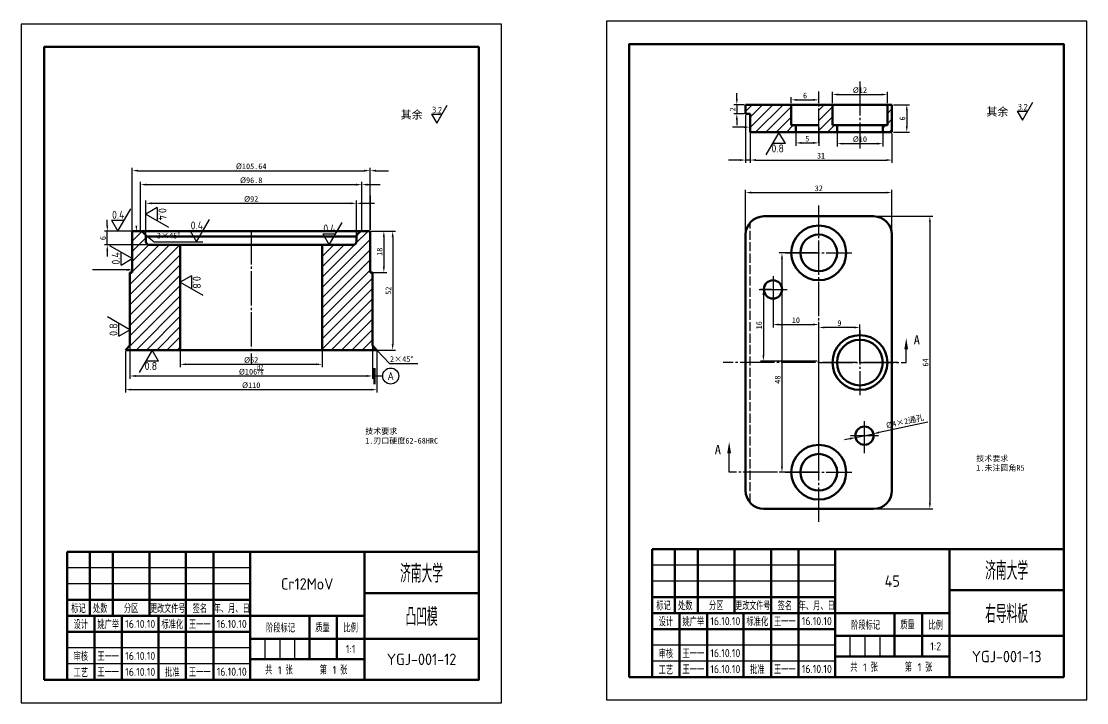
# Model space of a CAD drawing. Header units: millimetres. Extents: x 1179 to 3295, y -300 to 347.
# Drawn here: x 2177 to 2642.8, y -297.6 to 0.6 of the extents above; entities that cross this region are included whole.
import ezdxf
from ezdxf.enums import TextEntityAlignment as Align

# ---------------------------------------------------------------- set-up
doc = ezdxf.new("R2010")
doc.units = ezdxf.units.MM
doc.linetypes.add('点画线', pattern=[18, 15, -1, 1, -1])
doc.linetypes.add('虚线', pattern=[5, 4, -1])
for name, color, linetype in [('剖面线', 3, 'Continuous'), ('尺寸标注 @ 1', 6, 'Continuous'), ('文字', 7, 'Continuous'), ('标注', 3, 'Continuous'), ('点画线', 1, '点画线'), ('细实线', 1, 'Continuous'), ('虚线', 2, '虚线'), ('辅助线', 4, 'Continuous')]:
    doc.layers.add(name, color=color, linetype=linetype)
doc.layers.add('粗实线', color=7, linetype='Continuous', lineweight=50)
doc.styles.add('数字直体', font='isocp.shx')
doc.styles.add('汉字长仿宋体', font='hyswlongfangsong.ttf', dxfattribs={"width": 0.67})
doc.dimstyles.new('ISO-25', dxfattribs={"dimtxt": 2.5, "dimasz": 2.5, "dimexe": 1.25, "dimexo": 0.625, "dimtad": 1, "dimdsep": 46, "dimtxsty": 'Standard', "dimcen": 2.5, "dimadec": 0, "dimazin": 0, "dimtfac": 1, "dimtmove": 0, "dimatfit": 3, "dimfxl": 1, "dimarcsym": 0})
pattern_1 = [(45, (2211.8865, -446.0454), (-2.245064, 2.245064), [])]

# ---------------------------------------------------------------- blocks, each defined once
blk = doc.blocks.new('不装订A4(带注释性)')
at = {"layer": '粗实线'}
for p, q in [((0, 56), (-180, 56)), ((-180, 56), (-180, 0)), ((-180, 56), (-180, 28)), ((-170, 56), (-170, 28)), ((-160, 56), (-160, 28)), ((-144, 56), (-144, 28)), ((-128, 56), (-128, 0)), ((-116, 56), (-116, 0)), ((-100, 56), (-100, 0)), ((-50, 56), (-50, 0)), ((0, 0), (0, 56)), ((0, 38), (-50, 38)), ((-100, 35), (-180, 35)), ((-50, 28), (-180, 28)), ((-168, 28), (-168, 0)), ((-156, 28), (-156, 0)), ((-140, 28), (-140, 0)), ((-74, 28), (-74, 9)), ((-62, 28), (-62, 9)), ((-100, 21), (-180, 21)), ((0, 18), (-100, 18)), ((-50, 9), (-100, 9)), ((-180, 0), (0, 0))]:
    blk.add_line(p, q, dxfattribs=at)
blk.add_lwpolyline([(-190, 0), (0, 0), (0, 277), (-190, 277)], close=True, dxfattribs=at)
at = {"layer": '细实线'}
for p, q in [((-100, 49), (-180, 49)), ((-100, 42), (-180, 42)), ((-100, 14), (-180, 14)), ((-93.5, 18), (-93.5, 9)), ((-87, 18), (-87, 9)), ((-80.5, 18), (-80.5, 9)), ((-100, 7), (-180, 7))]:
    blk.add_line(p, q, dxfattribs=at)
at = {"layer": '辅助线'}
blk.add_lwpolyline([(-200, -10), (10, -10), (10, 287), (-200, 287)], close=True, dxfattribs=at)
at = {"layer": '文字', "style": '汉字长仿宋体', "width": 0.67}
for s, height, p in [('标记', 3.5, (-175, 31.5)), ('处数', 3.5, (-165.51, 31.5)), ('分区', 3.5, (-152, 31.5)), ('更改文件号', 3.4, (-136, 31.5)), ('签名', 3.5, (-121.94, 31.5)), ('年、月、日', 3.5, (-108, 31.5)), ('设计', 3.5, (-174, 24.5)), ('标准化', 3.5, (-134, 24.54)), ('阶段标记', 3.5, (-86.67, 23)), ('质量', 3.5, (-68.33, 23.13)), ('比例', 3.5, (-56, 23)), ('审核', 3.5, (-174, 10.5)), ('工艺', 3.5, (-174, 3.46)), ('批准', 3.5, (-134, 3.54))]:
    blk.add_text(s, height=height, dxfattribs=at).set_placement(p, align=Align.MIDDLE)
for s, p in [('共    张', (-93.4, 2.77)), ('第    张', (-69.55, 2.77))]:
    blk.add_text(s, height=3.5, dxfattribs=at).set_placement(p)
for tag, height, p in [('单位名称', 7, (-25, 47)), ('图名', 7, (-25, 28)), ('设计者', 3.5, (-162, 24.46)), ('标准化', 3.5, (-122, 24.46)), ('质量', 3.5, (-68, 13.5)), ('审核者', 3.5, (-162, 10.46)), ('工艺者', 3.5, (-162, 3.54)), ('批准者', 3.5, (-122, 3.54))]:
    blk.add_attdef(tag, text='', height=height, dxfattribs=at).set_placement(p, align=Align.MIDDLE)
at = {"layer": '文字', "style": '数字直体'}
for tag, height, p in [('45', 5, (-75, 42)), ('16.10.10', 3.5, (-148, 24.5)), ('16.10.10', 3.5, (-108, 24.5)), ('1:1', 3.5, (-56, 13.5)), ('16.10.10', 3.5, (-148, 10.5)), ('001', 5, (-25, 9)), ('16.10.10', 3.5, (-148, 3.5)), ('16.10.10', 3.5, (-108, 3.57)), ('1', 3.5, (-87.01, 4.2)), ('1', 3.5, (-63.1, 4.31))]:
    blk.add_attdef(tag, text='', height=height, dxfattribs=at).set_placement(p, align=Align.MIDDLE)
blk = doc.blocks.new('*D138')
at = {"layer": 'Defpoints', "color": 0, "transparency": 16777216}
for p in [(2329.55, -64.79), (2225.55, -91.29), (2329.55, -91.29)]:
    blk.add_point(p, dxfattribs=at)
at = {"layer": '标注', "color": 0, "lineweight": -2, "transparency": 16777216}
for p, q in [((2225.55, -90.67), (2225.55, -63.54)), ((2228.05, -64.79), (2327.05, -64.79)), ((2329.55, -90.67), (2329.55, -63.54))]:
    blk.add_line(p, q, dxfattribs=at)
at = {"layer": '标注', "color": 0, "transparency": 16777216}
for points in [[(2228.05, -64.38), (2228.05, -65.21), (2225.55, -64.79)], [(2327.05, -64.38), (2327.05, -65.21), (2329.55, -64.79)]]:
    blk.add_solid(points, dxfattribs=at)
at = {"layer": '标注', "color": 0, "transparency": 16777216, "insert": (2277.55, -62.92), "char_height": 2.5, "attachment_point": 5}
blk.add_mtext('%%C105.64', dxfattribs=at)
blk = doc.blocks.new('*D139')
at = {"layer": 'Defpoints', "color": 0, "transparency": 16777216}
for p in [(2246.55, -143.29), (2308.55, -143.29), (2308.55, -149.54)]:
    blk.add_point(p, dxfattribs=at)
at = {"layer": '标注', "color": 0, "lineweight": -2, "transparency": 16777216}
for p, q in [((2246.55, -143.92), (2246.55, -150.79)), ((2308.55, -143.92), (2308.55, -150.79)), ((2249.05, -149.54), (2306.05, -149.54))]:
    blk.add_line(p, q, dxfattribs=at)
at = {"layer": '标注', "color": 0, "transparency": 16777216}
for points in [[(2249.05, -149.13), (2249.05, -149.96), (2246.55, -149.54)], [(2306.05, -149.13), (2306.05, -149.96), (2308.55, -149.54)]]:
    blk.add_solid(points, dxfattribs=at)
at = {"layer": '标注', "color": 0, "transparency": 16777216, "insert": (2277.55, -147.67), "char_height": 2.5, "attachment_point": 5}
blk.add_mtext('%%C62', dxfattribs=at)
blk = doc.blocks.new('*D140')
at = {"layer": 'Defpoints', "color": 0, "transparency": 16777216}
for p in [(2224.55, -141.29), (2330.55, -141.29), (2330.55, -154.64)]:
    blk.add_point(p, dxfattribs=at)
at = {"layer": '标注', "color": 0, "lineweight": -2, "transparency": 16777216}
for p, q in [((2224.55, -141.92), (2224.55, -155.89)), ((2330.55, -141.92), (2330.55, -155.89)), ((2227.05, -154.64), (2328.05, -154.64))]:
    blk.add_line(p, q, dxfattribs=at)
at = {"layer": '标注', "color": 0, "transparency": 16777216}
for points in [[(2227.05, -154.22), (2227.05, -155.05), (2224.55, -154.64)], [(2328.05, -154.22), (2328.05, -155.05), (2330.55, -154.64)]]:
    blk.add_solid(points, dxfattribs=at)
at = {"layer": '标注', "color": 0, "transparency": 16777216, "insert": (2277.55, -151.97), "char_height": 2.5, "attachment_point": 5}
blk.add_mtext('%%C106{\\H0.7x;\\SH7/r6;}', dxfattribs=at)
blk = doc.blocks.new('*D141')
at = {"layer": 'Defpoints', "color": 0, "transparency": 16777216}
for p in [(2222.55, -143.29), (2332.55, -143.29), (2332.55, -160.62)]:
    blk.add_point(p, dxfattribs=at)
at = {"layer": '标注', "color": 0, "lineweight": -2, "transparency": 16777216}
for p, q in [((2222.55, -143.92), (2222.55, -161.87)), ((2332.55, -143.92), (2332.55, -161.87)), ((2225.05, -160.62), (2330.05, -160.62))]:
    blk.add_line(p, q, dxfattribs=at)
at = {"layer": '标注', "color": 0, "transparency": 16777216}
for points in [[(2225.05, -160.2), (2225.05, -161.03), (2222.55, -160.62)], [(2330.05, -160.2), (2330.05, -161.03), (2332.55, -160.62)]]:
    blk.add_solid(points, dxfattribs=at)
at = {"layer": '标注', "color": 0, "transparency": 16777216, "insert": (2277.55, -158.74), "char_height": 2.5, "attachment_point": 5}
blk.add_mtext('%%C110', dxfattribs=at)
blk = doc.blocks.new('*D142')
at = {"layer": 'Defpoints', "color": 0, "transparency": 16777216}
for p in [(2329.55, -91.29), (2329.55, -109.29), (2335.56, -109.29)]:
    blk.add_point(p, dxfattribs=at)
at = {"layer": '标注', "color": 0, "lineweight": -2, "transparency": 16777216}
for p, q in [((2330.18, -91.29), (2336.81, -91.29)), ((2335.56, -93.79), (2335.56, -106.79)), ((2330.18, -109.29), (2336.81, -109.29))]:
    blk.add_line(p, q, dxfattribs=at)
at = {"layer": '标注', "color": 0, "transparency": 16777216}
for points in [[(2335.14, -93.79), (2335.98, -93.79), (2335.56, -91.29)], [(2335.14, -106.79), (2335.98, -106.79), (2335.56, -109.29)]]:
    blk.add_solid(points, dxfattribs=at)
at = {"layer": '标注', "color": 0, "transparency": 16777216, "insert": (2333.69, -100.29), "char_height": 2.5, "attachment_point": 5, "rotation": 90}
blk.add_mtext('18', dxfattribs=at)
blk = doc.blocks.new('*D136')
at = {"layer": 'Defpoints', "color": 0, "transparency": 16777216}
for p in [(2214.64, -91.29), (2232.15, -91.29), (2253.15, -97.29)]:
    blk.add_point(p, dxfattribs=at)
at = {"layer": '标注', "color": 0, "lineweight": -2, "transparency": 16777216}
for p, q in [((2214.64, -88.79), (2214.64, -86.29)), ((2231.52, -91.29), (2213.39, -91.29)), ((2214.64, -97.29), (2214.64, -91.29)), ((2252.52, -97.29), (2213.39, -97.29)), ((2214.64, -99.79), (2214.64, -102.29))]:
    blk.add_line(p, q, dxfattribs=at)
at = {"layer": '标注', "color": 0, "transparency": 16777216}
for points in [[(2214.22, -88.79), (2215.05, -88.79), (2214.64, -91.29)], [(2214.22, -99.79), (2215.05, -99.79), (2214.64, -97.29)]]:
    blk.add_solid(points, dxfattribs=at)
at = {"layer": '标注', "color": 0, "transparency": 16777216, "insert": (2212.76, -94.29), "char_height": 2.5, "attachment_point": 5, "rotation": 90}
blk.add_mtext('6', dxfattribs=at)
blk = doc.blocks.new('*D143')
at = {"layer": 'Defpoints', "color": 0, "transparency": 16777216}
for p in [(2329.55, -91.29), (2330.55, -143.29), (2339.41, -143.29)]:
    blk.add_point(p, dxfattribs=at)
at = {"layer": '标注', "color": 0, "lineweight": -2, "transparency": 16777216}
for p, q in [((2330.18, -91.29), (2340.66, -91.29)), ((2339.41, -93.79), (2339.41, -140.79)), ((2331.18, -143.29), (2340.66, -143.29))]:
    blk.add_line(p, q, dxfattribs=at)
at = {"layer": '标注', "color": 0, "transparency": 16777216}
for points in [[(2338.99, -93.79), (2339.82, -93.79), (2339.41, -91.29)], [(2338.99, -140.79), (2339.82, -140.79), (2339.41, -143.29)]]:
    blk.add_solid(points, dxfattribs=at)
at = {"layer": '标注', "color": 0, "transparency": 16777216, "insert": (2337.53, -117.29), "char_height": 2.5, "attachment_point": 5, "rotation": 90}
blk.add_mtext('52', dxfattribs=at)
blk = doc.blocks.new('*D144')
at = {"layer": 'Defpoints', "color": 0, "transparency": 16777216}
for p in [(2323.55, -79.08), (2231.55, -93.67), (2323.55, -93.67)]:
    blk.add_point(p, dxfattribs=at)
at = {"layer": '标注', "color": 0, "lineweight": -2, "transparency": 16777216}
for p, q in [((2231.55, -93.04), (2231.55, -77.83)), ((2234.05, -79.08), (2321.05, -79.08)), ((2323.55, -93.04), (2323.55, -77.83))]:
    blk.add_line(p, q, dxfattribs=at)
at = {"layer": '标注', "color": 0, "transparency": 16777216}
for points in [[(2234.05, -78.66), (2234.05, -79.49), (2231.55, -79.08)], [(2321.05, -78.66), (2321.05, -79.49), (2323.55, -79.08)]]:
    blk.add_solid(points, dxfattribs=at)
at = {"layer": '标注', "color": 0, "transparency": 16777216, "insert": (2277.55, -77.2), "char_height": 2.5, "attachment_point": 5}
blk.add_mtext('%%C92', dxfattribs=at)
blk = doc.blocks.new('*D137')
at = {"layer": 'Defpoints', "color": 0, "transparency": 16777216}
for p in [(2325.95, -70.91), (2229.15, -91.29), (2325.95, -91.29)]:
    blk.add_point(p, dxfattribs=at)
at = {"layer": '标注', "color": 0, "lineweight": -2, "transparency": 16777216}
for p, q in [((2229.15, -90.67), (2229.15, -69.66)), ((2325.95, -90.67), (2325.95, -69.66)), ((2231.65, -70.91), (2323.45, -70.91))]:
    blk.add_line(p, q, dxfattribs=at)
at = {"layer": '标注', "color": 0, "transparency": 16777216}
for points in [[(2231.65, -70.49), (2231.65, -71.33), (2229.15, -70.91)], [(2323.45, -70.49), (2323.45, -71.33), (2325.95, -70.91)]]:
    blk.add_solid(points, dxfattribs=at)
at = {"layer": '标注', "color": 0, "transparency": 16777216, "insert": (2277.55, -69.03), "char_height": 2.5, "attachment_point": 5}
blk.add_mtext('%%C96.8', dxfattribs=at)
blk = doc.blocks.new('*D145')
at = {"layer": 'Defpoints', "color": 0, "transparency": 16777216}
for p in [(2557.71, -74.38), (2493.71, -92.77), (2557.71, -92.77)]:
    blk.add_point(p, dxfattribs=at)
at = {"layer": '标注', "color": 0, "lineweight": -2, "transparency": 16777216}
for p, q in [((2493.71, -92.14), (2493.71, -73.13)), ((2496.21, -74.38), (2555.21, -74.38)), ((2557.71, -92.14), (2557.71, -73.13))]:
    blk.add_line(p, q, dxfattribs=at)
at = {"layer": '标注', "color": 0, "transparency": 16777216}
for points in [[(2496.21, -73.96), (2496.21, -74.8), (2493.71, -74.38)], [(2555.21, -73.96), (2555.21, -74.8), (2557.71, -74.38)]]:
    blk.add_solid(points, dxfattribs=at)
at = {"layer": '标注', "color": 0, "transparency": 16777216, "insert": (2525.71, -72.51), "char_height": 2.5, "attachment_point": 5}
blk.add_mtext('32', dxfattribs=at)
blk = doc.blocks.new('*D146')
at = {"layer": 'Defpoints', "color": 0, "transparency": 16777216}
for p in [(2549.71, -84.77), (2549.71, -212.78), (2574.28, -212.78)]:
    blk.add_point(p, dxfattribs=at)
at = {"layer": '标注', "color": 0, "lineweight": -2, "transparency": 16777216}
for p, q in [((2550.33, -84.77), (2575.53, -84.77)), ((2574.28, -87.27), (2574.28, -210.28)), ((2550.33, -212.78), (2575.53, -212.78))]:
    blk.add_line(p, q, dxfattribs=at)
at = {"layer": '标注', "color": 0, "transparency": 16777216}
for points in [[(2573.86, -87.27), (2574.7, -87.27), (2574.28, -84.77)], [(2573.86, -210.28), (2574.7, -210.28), (2574.28, -212.78)]]:
    blk.add_solid(points, dxfattribs=at)
at = {"layer": '标注', "color": 0, "transparency": 16777216, "insert": (2572.4, -148.77), "char_height": 2.5, "attachment_point": 5, "rotation": 90}
blk.add_mtext('64', dxfattribs=at)
blk = doc.blocks.new('*D147')
at = {"layer": 'Defpoints', "color": 0, "transparency": 16777216}
for p in [(2525.71, -133.41), (2525.71, -148.77), (2543.7, -148.77)]:
    blk.add_point(p, dxfattribs=at)
at = {"layer": '标注', "color": 0, "lineweight": -2, "transparency": 16777216}
for p, q in [((2525.71, -148.14), (2525.71, -132.16)), ((2541.2, -133.41), (2528.21, -133.41)), ((2543.7, -148.14), (2543.7, -132.16))]:
    blk.add_line(p, q, dxfattribs=at)
at = {"layer": '标注', "color": 0, "transparency": 16777216}
for points in [[(2528.21, -132.99), (2528.21, -133.82), (2525.71, -133.41)], [(2541.2, -132.99), (2541.2, -133.82), (2543.7, -133.41)]]:
    blk.add_solid(points, dxfattribs=at)
at = {"layer": '标注', "color": 0, "transparency": 16777216, "insert": (2534.71, -131.53), "char_height": 2.5, "attachment_point": 5}
blk.add_mtext('9', dxfattribs=at)
blk = doc.blocks.new('*D148')
at = {"layer": 'Defpoints', "color": 0, "transparency": 16777216}
for p in [(2525.71, -100.77), (2509.61, -196.77), (2525.71, -196.77)]:
    blk.add_point(p, dxfattribs=at)
at = {"layer": '标注', "color": 0, "lineweight": -2, "transparency": 16777216}
for p, q in [((2525.08, -100.77), (2508.36, -100.77)), ((2509.61, -103.27), (2509.61, -194.27)), ((2525.08, -196.77), (2508.36, -196.77))]:
    blk.add_line(p, q, dxfattribs=at)
at = {"layer": '标注', "color": 0, "transparency": 16777216}
for points in [[(2509.19, -103.27), (2510.03, -103.27), (2509.61, -100.77)], [(2509.19, -194.27), (2510.03, -194.27), (2509.61, -196.77)]]:
    blk.add_solid(points, dxfattribs=at)
at = {"layer": '标注', "color": 0, "transparency": 16777216, "insert": (2507.74, -156.27), "char_height": 2.5, "attachment_point": 5, "rotation": 90}
blk.add_mtext('48', dxfattribs=at)
blk = doc.blocks.new('*D149')
at = {"layer": 'Defpoints', "color": 0, "transparency": 16777216}
for p in [(2505.71, -116.77), (2525.71, -132.13), (2525.71, -148.77)]:
    blk.add_point(p, dxfattribs=at)
at = {"layer": '标注', "color": 0, "lineweight": -2, "transparency": 16777216}
for p, q in [((2505.71, -117.39), (2505.71, -133.38)), ((2508.21, -132.13), (2523.21, -132.13)), ((2525.71, -148.14), (2525.71, -130.88))]:
    blk.add_line(p, q, dxfattribs=at)
at = {"layer": '标注', "color": 0, "transparency": 16777216}
for points in [[(2508.21, -131.71), (2508.21, -132.55), (2505.71, -132.13)], [(2523.21, -131.71), (2523.21, -132.55), (2525.71, -132.13)]]:
    blk.add_solid(points, dxfattribs=at)
at = {"layer": '标注', "color": 0, "transparency": 16777216, "insert": (2515.71, -130.25), "char_height": 2.5, "attachment_point": 5}
blk.add_mtext('10', dxfattribs=at)
blk = doc.blocks.new('*D150')
at = {"layer": 'Defpoints', "color": 0, "transparency": 16777216}
for p in [(2505.71, -116.77), (2501.5, -148.14), (2525.71, -148.14)]:
    blk.add_point(p, dxfattribs=at)
at = {"layer": '标注', "color": 0, "lineweight": -2, "transparency": 16777216}
for p, q in [((2505.08, -116.77), (2500.25, -116.77)), ((2501.5, -119.27), (2501.5, -145.64)), ((2525.08, -148.14), (2500.25, -148.14))]:
    blk.add_line(p, q, dxfattribs=at)
at = {"layer": '标注', "color": 0, "transparency": 16777216}
for points in [[(2501.08, -119.27), (2501.91, -119.27), (2501.5, -116.77)], [(2501.08, -145.64), (2501.91, -145.64), (2501.5, -148.14)]]:
    blk.add_solid(points, dxfattribs=at)
at = {"layer": '标注', "color": 0, "transparency": 16777216, "insert": (2499.62, -132.45), "char_height": 2.5, "attachment_point": 5, "rotation": 90}
blk.add_mtext('16', dxfattribs=at)
blk = doc.blocks.new('*D151')
at = {"layer": 'Defpoints', "color": 0, "transparency": 16777216}
for p in [(2541.79, -181.59), (2549.61, -179.9)]:
    blk.add_point(p, dxfattribs=at)
at = {"layer": '标注', "color": 0, "lineweight": -2, "transparency": 16777216}
for p, q in [((2573.33, -174.78), (2552.05, -179.37)), ((2541.79, -181.59), (2549.61, -179.9)), ((2539.35, -182.12), (2536.9, -182.64))]:
    blk.add_line(p, q, dxfattribs=at)
at = {"layer": '标注', "color": 0, "transparency": 16777216}
for points in [[(2539.26, -181.71), (2539.43, -182.52), (2541.79, -181.59)], [(2551.96, -178.97), (2552.14, -179.78), (2549.61, -179.9)]]:
    blk.add_solid(points, dxfattribs=at)
at = {"layer": '标注', "color": 0, "transparency": 16777216, "insert": (2563.44, -174.64), "char_height": 2.5, "attachment_point": 5, "rotation": 12.177}
blk.add_mtext('%%C4{\\fSimSun|b0|i0|c134|p2;×}2{\\fSimSun|b0|i0|c134|p2;通孔}', dxfattribs=at)
blk = doc.blocks.new('*D152')
at = {"layer": 'Defpoints', "color": 0, "transparency": 16777216}
for p in [(2555.7, -31.47), (2531.7, -35.93), (2555.7, -35.93)]:
    blk.add_point(p, dxfattribs=at)
at = {"layer": '标注', "color": 0, "lineweight": -2, "transparency": 16777216}
for p, q in [((2531.7, -35.3), (2531.7, -30.22)), ((2534.2, -31.47), (2553.2, -31.47)), ((2555.7, -35.3), (2555.7, -30.22))]:
    blk.add_line(p, q, dxfattribs=at)
at = {"layer": '标注', "color": 0, "transparency": 16777216}
for points in [[(2534.2, -31.06), (2534.2, -31.89), (2531.7, -31.47)], [(2553.2, -31.06), (2553.2, -31.89), (2555.7, -31.47)]]:
    blk.add_solid(points, dxfattribs=at)
at = {"layer": '标注', "color": 0, "transparency": 16777216, "insert": (2543.7, -29.6), "char_height": 2.5, "attachment_point": 5}
blk.add_mtext('%%C12', dxfattribs=at)
blk = doc.blocks.new('*D153')
at = {"layer": 'Defpoints', "color": 0, "transparency": 16777216}
for p in [(2533.7, -47.93), (2553.7, -47.93), (2553.7, -52.96)]:
    blk.add_point(p, dxfattribs=at)
at = {"layer": '标注', "color": 0, "lineweight": -2, "transparency": 16777216}
for p, q in [((2533.7, -48.55), (2533.7, -54.21)), ((2553.7, -48.55), (2553.7, -54.21)), ((2536.2, -52.96), (2551.2, -52.96))]:
    blk.add_line(p, q, dxfattribs=at)
at = {"layer": '标注', "color": 0, "transparency": 16777216}
for points in [[(2536.2, -52.54), (2536.2, -53.38), (2533.7, -52.96)], [(2551.2, -52.54), (2551.2, -53.38), (2553.7, -52.96)]]:
    blk.add_solid(points, dxfattribs=at)
at = {"layer": '标注', "color": 0, "transparency": 16777216, "insert": (2543.7, -51.09), "char_height": 2.5, "attachment_point": 5}
blk.add_mtext('%%C10', dxfattribs=at)
blk = doc.blocks.new('*D154')
at = {"layer": 'Defpoints', "color": 0, "transparency": 16777216}
for p in [(2513.71, -35.93), (2525.71, -33.81), (2525.71, -35.93)]:
    blk.add_point(p, dxfattribs=at)
at = {"layer": '标注', "color": 0, "lineweight": -2, "transparency": 16777216}
for p, q in [((2513.71, -35.3), (2513.71, -32.56)), ((2525.71, -35.3), (2525.71, -32.56)), ((2516.21, -33.81), (2523.21, -33.81))]:
    blk.add_line(p, q, dxfattribs=at)
at = {"layer": '标注', "color": 0, "transparency": 16777216}
for points in [[(2516.21, -33.39), (2516.21, -34.23), (2513.71, -33.81)], [(2523.21, -33.39), (2523.21, -34.23), (2525.71, -33.81)]]:
    blk.add_solid(points, dxfattribs=at)
at = {"layer": '标注', "color": 0, "transparency": 16777216, "insert": (2519.71, -31.93), "char_height": 2.5, "attachment_point": 5}
blk.add_mtext('6', dxfattribs=at)
blk = doc.blocks.new('*D155')
at = {"layer": 'Defpoints', "color": 0, "transparency": 16777216}
for p in [(2515.71, -44.93), (2525.71, -44.93), (2525.71, -52.65)]:
    blk.add_point(p, dxfattribs=at)
at = {"layer": '标注', "color": 0, "lineweight": -2, "transparency": 16777216}
for p, q in [((2515.71, -45.55), (2515.71, -53.9)), ((2525.71, -45.55), (2525.71, -53.9)), ((2518.21, -52.65), (2523.21, -52.65))]:
    blk.add_line(p, q, dxfattribs=at)
at = {"layer": '标注', "color": 0, "transparency": 16777216}
for points in [[(2518.21, -52.23), (2518.21, -53.07), (2515.71, -52.65)], [(2523.21, -52.23), (2523.21, -53.07), (2525.71, -52.65)]]:
    blk.add_solid(points, dxfattribs=at)
at = {"layer": '标注', "color": 0, "transparency": 16777216, "insert": (2520.71, -50.77), "char_height": 2.5, "attachment_point": 5}
blk.add_mtext('5', dxfattribs=at)
blk = doc.blocks.new('*D156')
at = {"layer": 'Defpoints', "color": 0, "transparency": 16777216}
for p in [(2557.7, -35.93), (2557.7, -47.93), (2564.19, -47.93)]:
    blk.add_point(p, dxfattribs=at)
at = {"layer": '标注', "color": 0, "lineweight": -2, "transparency": 16777216}
for p, q in [((2558.33, -35.93), (2565.44, -35.93)), ((2564.19, -38.43), (2564.19, -45.43)), ((2558.33, -47.93), (2565.44, -47.93))]:
    blk.add_line(p, q, dxfattribs=at)
at = {"layer": '标注', "color": 0, "transparency": 16777216}
for points in [[(2563.77, -38.43), (2564.6, -38.43), (2564.19, -35.93)], [(2563.77, -45.43), (2564.6, -45.43), (2564.19, -47.93)]]:
    blk.add_solid(points, dxfattribs=at)
at = {"layer": '标注', "color": 0, "transparency": 16777216, "insert": (2562.31, -41.93), "char_height": 2.5, "attachment_point": 5, "rotation": 90}
blk.add_mtext('6', dxfattribs=at)
blk = doc.blocks.new('*D157')
at = {"layer": 'Defpoints', "color": 0, "transparency": 16777216}
for p in [(2495.7, -47.93), (2557.7, -47.93), (2557.7, -60.14)]:
    blk.add_point(p, dxfattribs=at)
at = {"layer": '标注', "color": 0, "lineweight": -2, "transparency": 16777216}
for p, q in [((2495.7, -48.55), (2495.7, -61.39)), ((2557.7, -48.55), (2557.7, -61.39)), ((2498.2, -60.14), (2555.2, -60.14))]:
    blk.add_line(p, q, dxfattribs=at)
at = {"layer": '标注', "color": 0, "transparency": 16777216}
for points in [[(2498.2, -59.73), (2498.2, -60.56), (2495.7, -60.14)], [(2555.2, -59.73), (2555.2, -60.56), (2557.7, -60.14)]]:
    blk.add_solid(points, dxfattribs=at)
at = {"layer": '标注', "color": 0, "transparency": 16777216, "insert": (2526.7, -58.27), "char_height": 2.5, "attachment_point": 5}
blk.add_mtext('31', dxfattribs=at)
blk = doc.blocks.new('*D158')
at = {"layer": 'Defpoints', "color": 0, "transparency": 16777216}
for p in [(2493.7, -35.93), (2489.88, -39.93), (2493.7, -39.93)]:
    blk.add_point(p, dxfattribs=at)
at = {"layer": '标注', "color": 0, "lineweight": -2, "transparency": 16777216}
for p, q in [((2489.88, -33.43), (2489.88, -30.93)), ((2493.08, -35.93), (2488.63, -35.93)), ((2489.88, -35.93), (2489.88, -39.93)), ((2493.08, -39.93), (2488.63, -39.93)), ((2489.88, -42.43), (2489.88, -44.93))]:
    blk.add_line(p, q, dxfattribs=at)
at = {"layer": '标注', "color": 0, "transparency": 16777216}
for points in [[(2489.46, -33.43), (2490.3, -33.43), (2489.88, -35.93)], [(2489.46, -42.43), (2490.3, -42.43), (2489.88, -39.93)]]:
    blk.add_solid(points, dxfattribs=at)
at = {"layer": '标注', "color": 0, "transparency": 16777216, "insert": (2488.01, -37.93), "char_height": 2.5, "attachment_point": 5, "rotation": 90}
blk.add_mtext('2', dxfattribs=at)

msp = doc.modelspace()

# ---------------------------------------------------------------- hatches: boundary and pattern name
at = {"layer": '剖面线'}
h = msp.add_hatch(dxfattribs=at)
h.set_pattern_fill('ANSI31', color=256)
h.set_pattern_definition([(45, (1906.3396, -460.0974), (-2.245064, 2.245064), [])])
h.paths.add_polyline_path([(2513.71, -35.925), (2493.702, -35.925), (2493.702, -39.925), (2495.702, -39.925), (2495.702, -47.925), (2515.71, -47.925), (2515.71, -44.925), (2513.71, -44.925)])
h.paths.add_polyline_path([(2531.702, -35.925), (2525.71, -35.925), (2525.71, -47.925), (2533.702, -47.925), (2533.702, -44.925), (2531.702, -44.925)])
h.paths.add_polyline_path([(2557.702, -35.925), (2555.702, -35.925), (2555.702, -44.925), (2553.702, -44.925), (2553.702, -47.925), (2557.702, -47.925)])
h = msp.add_hatch(dxfattribs=at)
h.set_pattern_fill('ANSI31', color=256)
h.set_pattern_definition(pattern_1)
h.paths.add_polyline_path([(2246.552, -97.294), (2233.052, -97.294, -0.4142136), (2231.552, -95.794), (2231.552, -93.666, 0.2027178), (2231.097, -92.59), (2230.2, -91.718, 0.1951124), (2229.155, -91.294), (2225.552, -91.294), (2225.552, -109.294), (2224.552, -109.294), (2224.552, -141.294), (2222.552, -143.294), (2246.552, -143.294)])
h = msp.add_hatch(dxfattribs=at)
h.set_pattern_fill('ANSI31', color=256)
h.set_pattern_definition(pattern_1)
h.paths.add_polyline_path([(2308.552, -97.294), (2322.052, -97.294, 0.4142136), (2323.552, -95.794), (2323.552, -93.666, -0.2027178), (2324.007, -92.59), (2324.905, -91.718, -0.1951124), (2325.95, -91.294), (2329.552, -91.294), (2329.552, -109.294), (2330.552, -109.294), (2330.552, -141.294), (2332.552, -143.294), (2308.552, -143.294)])

# ---------------------------------------------------------------- linework, layer by layer
at = {"layer": '文字'}
for p, q in [((2358.699, -44.02), (2363.225, -36.18)), ((2614.775, -42.719), (2619.302, -34.879)), ((2356.436, -40.1), (2360.962, -40.1)), ((2356.436, -40.1), (2358.699, -44.02)), ((2612.512, -38.799), (2617.038, -38.799)), ((2612.512, -38.799), (2614.775, -42.719))]:
    msp.add_line(p, q, dxfattribs=at)
at = {"layer": '标注'}
for p, q in [((2493.702, -40.55), (2493.702, -61.393)), ((2495.702, -40.55), (2495.702, -61.393)), ((2492.993, -45.726), (2487.993, -45.726)), ((2508.29, -48.045), (2502.632, -57.845)), ((2511.119, -52.945), (2508.29, -48.045)), ((2511.119, -52.945), (2505.461, -52.945)), ((2491.202, -60.143), (2486.202, -60.143)), ((2495.702, -60.143), (2493.702, -60.143)), ((2498.202, -60.143), (2500.702, -60.143)), ((2329.552, -75.631), (2329.552, -90.669)), ((2219.312, -91.294), (2224.97, -81.494)), ((2236.452, -80.969), (2231.552, -83.798)), ((2231.552, -83.798), (2241.352, -89.456)), ((2236.452, -80.969), (2236.452, -86.627)), ((2216.483, -86.394), (2222.141, -86.394)), ((2216.483, -86.394), (2219.312, -91.294)), ((2253.687, -95.965), (2259.345, -86.165)), ((2311.688, -97.294), (2317.346, -87.494)), ((2231.552, -93.041), (2235.121, -95.965)), ((2250.858, -91.065), (2256.516, -91.065)), ((2250.858, -91.065), (2253.687, -95.965)), ((2308.859, -92.394), (2314.517, -92.394)), ((2308.859, -92.394), (2311.688, -97.294)), ((2225.552, -103.274), (2215.752, -97.616)), ((2235.121, -95.965), (2256.411, -95.965)), ((2220.652, -106.103), (2220.652, -100.445)), ((2220.652, -106.103), (2225.552, -103.274)), ((2251.452, -110.77), (2246.552, -113.599)), ((2251.452, -110.77), (2251.452, -116.428)), ((2246.552, -113.599), (2256.352, -119.257)), ((2224.552, -134.457), (2214.752, -128.799)), ((2219.652, -137.286), (2219.652, -131.628)), ((2219.652, -137.286), (2224.552, -134.457)), ((2234.218, -143.294), (2228.56, -153.094)), ((2237.047, -148.194), (2234.218, -143.294)), ((2332.552, -143.294), (2338.058, -149.219)), ((2563.867, -148.767), (2563.867, -143.008)), ((2237.047, -148.194), (2231.389, -148.194)), ((2338.058, -149.219), (2350.374, -149.219)), ((2335.039, -154.658), (2331.539, -154.658)), ((2486.463, -196.767), (2486.463, -188.542))]:
    msp.add_line(p, q, dxfattribs=at)
at = {"layer": '标注', "linetype": '点画线'}
for p, q in [((2525.71, -196.767), (2525.71, -148.767)), ((2525.71, -148.767), (2563.867, -148.767)), ((2525.71, -196.767), (2486.463, -196.767))]:
    msp.add_line(p, q, dxfattribs=at)
at = {"layer": '标注', "linetype": 'ByBlock', "lineweight": -2}
for points in [[(2332.052, -64.793), (2337.529, -64.793)], [(2328.45, -70.91), (2333.926, -70.91)], [(2326.052, -79.076), (2331.529, -79.076)]]:
    msp.add_lwpolyline(points, dxfattribs=at)
at = {"layer": '标注', "linetype": 'ByBlock', "lineweight": -2, "ltscale": 0.5}
msp.add_lwpolyline([(2224.433, -108.249), (2208.14, -108.249)], dxfattribs=at)
at = {"layer": '标注'}
msp.add_circle((2338.539, -154.658), 3.5, dxfattribs=at)
for points in [[(2492.993, -45.31), (2492.993, -46.143), (2495.493, -45.726)], [(2491.202, -59.726), (2491.202, -60.559), (2493.702, -60.143)], [(2498.202, -59.726), (2498.202, -60.559), (2495.702, -60.143)], [(2332.052, -65.21), (2329.552, -64.793), (2332.052, -64.377)], [(2328.45, -71.327), (2325.95, -70.91), (2328.45, -70.493)], [(2326.052, -79.493), (2323.552, -79.076), (2326.052, -78.659)], [(2227.767, -88.794), (2227.351, -91.294), (2226.934, -88.794)], [(2563.117, -143.036), (2564.784, -143.036), (2563.95, -138.036)], [(2485.692, -188.44), (2487.358, -188.44), (2486.525, -183.44)]]:
    msp.add_solid(points, dxfattribs=at)
at = {"layer": '标注', "ltscale": 0.5}
msp.add_solid([(2223.052, -107.833), (2225.552, -108.249), (2223.052, -108.666)], dxfattribs=at)
at = {"layer": '点画线'}
for p, q in [((2543.702, -25.713), (2543.702, -55.132)), ((2525.71, -52.642), (2525.71, -30.08)), ((2525.71, -218.4), (2525.71, -80.096)), ((2277.552, -90.786), (2277.552, -149.545)), ((2511.015, -100.767), (2540.11, -100.767)), ((2505.707, -110.93), (2505.707, -123.957)), ((2499.66, -116.767), (2511.86, -116.767)), ((2543.702, -134.575), (2543.7, -162.975)), ((2560.338, -148.767), (2483.879, -148.767)), ((2545.699, -188.419), (2545.699, -174.469)), ((2539.652, -180.746), (2551.852, -180.746)), ((2541.699, -180.748), (2549.688, -180.744)), ((2511.015, -196.767), (2540.11, -196.767))]:
    msp.add_line(p, q, dxfattribs=at)
at = {"layer": '粗实线'}
for p, q in [((2531.702, -35.925), (2493.702, -35.925)), ((2493.702, -35.925), (2493.702, -39.925)), ((2513.71, -44.925), (2513.71, -35.925)), ((2531.702, -35.925), (2555.702, -35.925)), ((2531.702, -44.925), (2531.702, -35.925)), ((2555.702, -35.925), (2543.702, -35.925)), ((2557.702, -35.925), (2555.702, -35.925)), ((2555.702, -35.925), (2555.702, -44.925)), ((2557.702, -35.925), (2557.702, -47.925)), ((2493.702, -39.925), (2495.702, -39.925)), ((2495.702, -47.925), (2495.702, -39.925)), ((2517.71, -44.925), (2513.71, -44.925)), ((2515.71, -44.925), (2515.71, -47.925)), ((2517.71, -44.925), (2525.71, -44.925)), ((2535.702, -44.925), (2531.702, -44.925)), ((2533.702, -44.925), (2533.702, -47.925)), ((2535.702, -44.925), (2551.702, -44.925)), ((2535.702, -44.925), (2543.702, -44.925)), ((2555.702, -44.925), (2551.702, -44.925)), ((2553.702, -44.925), (2553.702, -47.925)), ((2495.702, -47.925), (2557.702, -47.925)), ((2501.71, -84.767), (2549.71, -84.767)), ((2225.552, -91.294), (2225.552, -109.294)), ((2225.552, -91.294), (2229.155, -91.294)), ((2229.155, -91.294), (2325.95, -91.294)), ((2231.097, -92.59), (2230.2, -91.718)), ((2324.007, -92.59), (2324.905, -91.718)), ((2329.552, -91.294), (2325.95, -91.294)), ((2329.552, -91.294), (2329.552, -109.294)), ((2493.71, -92.767), (2493.71, -204.783)), ((2557.71, -148.767), (2557.71, -92.767)), ((2231.552, -95.794), (2231.552, -93.666)), ((2231.552, -93.666), (2323.552, -93.666)), ((2233.052, -97.294), (2322.052, -97.294)), ((2246.552, -143.294), (2246.552, -97.294)), ((2308.552, -143.294), (2308.552, -97.294)), ((2323.552, -95.794), (2323.552, -93.666)), ((2224.552, -141.294), (2224.552, -109.294)), ((2224.552, -109.294), (2225.552, -109.294)), ((2330.552, -109.294), (2329.552, -109.294)), ((2330.552, -141.294), (2330.552, -109.294)), ((2222.552, -143.294), (2224.552, -141.294)), ((2222.552, -143.294), (2308.552, -143.294)), ((2308.552, -143.294), (2332.552, -143.294)), ((2332.552, -143.294), (2330.552, -141.294)), ((2557.71, -204.783), (2557.71, -148.767)), ((2331.539, -158.158), (2331.539, -151.158)), ((2501.71, -212.783), (2549.71, -212.783))]:
    msp.add_line(p, q, dxfattribs=at)
for centre, radius in [((2525.71, -100.767), 12), ((2525.71, -100.767), 8), ((2505.707, -116.767), 4), ((2543.701, -148.767), 12), ((2543.701, -148.767), 10), ((2545.699, -180.746), 4), ((2525.71, -196.767), 12), ((2525.71, -196.767), 8)]:
    msp.add_circle(centre, radius, dxfattribs=at)
for centre, radius, start, end in [((2501.71, -92.767), 8, 90, 180), ((2549.71, -92.767), 8, 0, 90), ((2229.155, -92.794), 1.5, 45.83834, 90), ((2230.052, -93.666), 1.5, 0, 45.83834), ((2325.052, -93.666), 1.5, 134.16166, 180), ((2325.95, -92.794), 1.5, 90, 134.16166), ((2233.052, -95.794), 1.5, 180, 270), ((2322.052, -95.794), 1.5, 270, 0), ((2501.71, -204.783), 8, 180, 270), ((2549.71, -204.783), 8, 270, 0)]:
    msp.add_arc(centre, radius, start, end, dxfattribs=at)
at = {"layer": '虚线'}
msp.add_line((2495.71, -210.075), (2495.71, -87.475), dxfattribs=at)

# ---------------------------------------------------------------- block references
at = {"layer": '尺寸标注 @ 1'}
ref = msp.add_blockref('不装订A4(带注释性)', (2632.85, -286.417), dxfattribs=at)
ref.add_attrib('工艺者', '王一一', dxfattribs={"layer": '文字', "height": 3.5, "style": '汉字长仿宋体', "width": 0.67}).set_placement((2470.85, -282.881), align=Align.MIDDLE)
ref.add_attrib('审核者', '王一一', dxfattribs={"layer": '文字', "height": 3.5, "style": '汉字长仿宋体', "width": 0.67}).set_placement((2470.85, -275.952), align=Align.MIDDLE)
ref.add_attrib('设计者', '姚广举', dxfattribs={"layer": '文字', "height": 3.5, "style": '汉字长仿宋体', "width": 0.67}).set_placement((2470.85, -261.952), align=Align.MIDDLE)
ref.add_attrib('16.10.10', '16.10.10', dxfattribs={"layer": '文字', "height": 3.5, "style": '数字直体'}).set_placement((2484.85, -261.917), align=Align.MIDDLE)
ref.add_attrib('批准者', '王一一', dxfattribs={"layer": '文字', "height": 3.5, "style": '汉字长仿宋体', "width": 0.67}).set_placement((2510.85, -282.881), align=Align.MIDDLE)
ref.add_attrib('标准化', '王一一', dxfattribs={"layer": '文字', "height": 3.5, "style": '汉字长仿宋体', "width": 0.67}).set_placement((2510.85, -261.952), align=Align.MIDDLE)
ref.add_attrib('1:1', '1:2', dxfattribs={"layer": '文字', "height": 3.5, "style": '数字直体'}).set_placement((2576.85, -272.917), align=Align.MIDDLE)
ref.add_attrib('1', '1', dxfattribs={"layer": '文字', "height": 3.5, "style": '数字直体'}).set_placement((2545.843, -282.217), align=Align.MIDDLE)
ref.add_attrib('1', '1', dxfattribs={"layer": '文字', "height": 3.5, "style": '数字直体'}).set_placement((2569.748, -282.106), align=Align.MIDDLE)
ref.add_attrib('16.10.10', '16.10.10', dxfattribs={"layer": '文字', "height": 3.5, "style": '数字直体'}).set_placement((2484.85, -275.917), align=Align.MIDDLE)
ref.add_attrib('16.10.10', '16.10.10', dxfattribs={"layer": '文字', "height": 3.5, "style": '数字直体'}).set_placement((2484.85, -282.917), align=Align.MIDDLE)
ref.add_attrib('16.10.10', '16.10.10', dxfattribs={"layer": '文字', "height": 3.5, "style": '数字直体'}).set_placement((2524.85, -261.917), align=Align.MIDDLE)
ref.add_attrib('16.10.10', '16.10.10', dxfattribs={"layer": '文字', "height": 3.5, "style": '数字直体'}).set_placement((2524.85, -282.845), align=Align.MIDDLE)
ref.add_attrib('单位名称', '济南大学', dxfattribs={"layer": '文字', "height": 7, "style": '汉字长仿宋体', "width": 0.67}).set_placement((2607.85, -239.417), align=Align.MIDDLE)
ref.add_attrib('图名', '右导料板', dxfattribs={"layer": '文字', "height": 7, "style": '汉字长仿宋体', "width": 0.67}).set_placement((2607.85, -258.417), align=Align.MIDDLE)
ref.add_attrib('001', 'YGJ-001-13', dxfattribs={"layer": '文字', "height": 5, "style": '数字直体'}).set_placement((2607.85, -277.417), align=Align.MIDDLE)
ref.add_attrib('45', '45', dxfattribs={"layer": '文字', "height": 5, "style": '数字直体'}).set_placement((2557.85, -244.417), align=Align.MIDDLE)
ref = msp.add_blockref('不装订A4(带注释性)', (2377.045, -287.627), dxfattribs=at)
ref.add_attrib('工艺者', '王一一', dxfattribs={"layer": '文字', "height": 3.5, "style": '汉字长仿宋体', "width": 0.67}).set_placement((2215.045, -284.091), align=Align.MIDDLE)
ref.add_attrib('审核者', '王一一', dxfattribs={"layer": '文字', "height": 3.5, "style": '汉字长仿宋体', "width": 0.67}).set_placement((2215.045, -277.163), align=Align.MIDDLE)
ref.add_attrib('设计者', '姚广举', dxfattribs={"layer": '文字', "height": 3.5, "style": '汉字长仿宋体', "width": 0.67}).set_placement((2215.045, -263.163), align=Align.MIDDLE)
ref.add_attrib('16.10.10', '16.10.10', dxfattribs={"layer": '文字', "height": 3.5, "style": '数字直体'}).set_placement((2229.045, -263.127), align=Align.MIDDLE)
ref.add_attrib('批准者', '王一一', dxfattribs={"layer": '文字', "height": 3.5, "style": '汉字长仿宋体', "width": 0.67}).set_placement((2255.045, -284.091), align=Align.MIDDLE)
ref.add_attrib('标准化', '王一一', dxfattribs={"layer": '文字', "height": 3.5, "style": '汉字长仿宋体', "width": 0.67}).set_placement((2255.045, -263.163), align=Align.MIDDLE)
ref.add_attrib('1:1', '1:1', dxfattribs={"layer": '文字', "height": 3.5, "style": '数字直体'}).set_placement((2321.045, -274.127), align=Align.MIDDLE)
ref.add_attrib('1', '1', dxfattribs={"layer": '文字', "height": 3.5, "style": '数字直体'}).set_placement((2290.038, -283.427), align=Align.MIDDLE)
ref.add_attrib('1', '1', dxfattribs={"layer": '文字', "height": 3.5, "style": '数字直体'}).set_placement((2313.944, -283.317), align=Align.MIDDLE)
ref.add_attrib('16.10.10', '16.10.10', dxfattribs={"layer": '文字', "height": 3.5, "style": '数字直体'}).set_placement((2229.045, -277.127), align=Align.MIDDLE)
ref.add_attrib('16.10.10', '16.10.10', dxfattribs={"layer": '文字', "height": 3.5, "style": '数字直体'}).set_placement((2229.045, -284.127), align=Align.MIDDLE)
ref.add_attrib('16.10.10', '16.10.10', dxfattribs={"layer": '文字', "height": 3.5, "style": '数字直体'}).set_placement((2269.045, -263.127), align=Align.MIDDLE)
ref.add_attrib('16.10.10', '16.10.10', dxfattribs={"layer": '文字', "height": 3.5, "style": '数字直体'}).set_placement((2269.045, -284.055), align=Align.MIDDLE)
ref.add_attrib('单位名称', '济南大学', dxfattribs={"layer": '文字', "height": 7, "style": '汉字长仿宋体', "width": 0.67}).set_placement((2352.045, -240.627), align=Align.MIDDLE)
ref.add_attrib('图名', '凸凹模', dxfattribs={"layer": '文字', "height": 7, "style": '汉字长仿宋体', "width": 0.67}).set_placement((2352.045, -259.627), align=Align.MIDDLE)
ref.add_attrib('001', 'YGJ-001-12', dxfattribs={"layer": '文字', "height": 5, "style": '数字直体'}).set_placement((2352.045, -278.627), align=Align.MIDDLE)
ref.add_attrib('45', 'Cr12MoV', dxfattribs={"layer": '文字', "height": 5, "style": '数字直体'}).set_placement((2302.045, -245.627), align=Align.MIDDLE)

# ---------------------------------------------------------------- texts
at = {"layer": '文字', "attachment_point": 1}
for s, width, insert, char_height in [('{\\fSimSun|b0|i0|c134|p2;其余}', 15.70147, (2599.022, -37.252), 3.5), ('{\\fSimSun|b0|i0|c134|p2;其余}', 15.70147, (2342.946, -38.552), 3.5), ('{\\fSimSun|b0|i0|c134|p2;技术要求}\\P{\\fSimSun|b0|i0|c134|p2;1.刃口硬度}62-68HRC', 37.25102, (2327.397, -177.574), 2.5), ('{\\fSimSun|b0|i0|c134|p2;技术要求}\\P1.{\\fSimSun|b0|i0|c134|p2;未注圆角}R5', 33.53421, (2594.573, -189.446), 2.5)]:
    msp.add_mtext_dynamic_manual_height_columns(s, width=width, gutter_width=12.5, heights=[0], dxfattribs=dict(at, insert=insert, char_height=char_height))
at = {"layer": '文字', "style": '数字直体'}
for p in [(2360.962, -39.656), (2617.038, -38.355)]:
    msp.add_attdef('3.2', text='3.2', height=2.8, dxfattribs=at).set_placement(p, align=Align.RIGHT)
at = {"layer": '标注', "attachment_point": 1}
for s, width, insert, char_height in [('3{\\fSimSun|b0|i0|c134|p2;×}45{\\fSimSun|b0|i0|c134|p2;%%D}', 15.85505, (2236.334, -91.945), 2.5), ('A', 5.49591, (2567.212, -136.835), 4), ('2{\\fSimSun|b0|i0|c134|p2;×}45%%D', 12.08347, (2338.227, -146.001), 2.5), ('A', 5.49591, (2480.229, -184.887), 4)]:
    msp.add_mtext_dynamic_manual_height_columns(s, width=width, gutter_width=12.5, heights=[0], dxfattribs=dict(at, insert=insert, char_height=char_height))
at = {"layer": '标注', "style": '数字直体'}
for tag, p in [('0.8', (2510.483, -56.807)), ('0.4', (2222.141, -85.839)), ('0.4', (2256.516, -90.51)), ('0.4', (2314.517, -91.839)), ('0.8', (2236.412, -152.056))]:
    msp.add_attdef(tag, text='3.2', height=3.5, dxfattribs=at).set_placement(p, align=Align.RIGHT)
for tag, rotation, p in [('0.4', 270, (2237.007, -86.627)), ('0.4', 90, (2220.097, -100.445)), ('0.8', 270, (2252.007, -116.428)), ('0.8', 90, (2219.097, -131.628))]:
    msp.add_attdef(tag, text='3.2', height=3.5, rotation=rotation, dxfattribs=at).set_placement(p, align=Align.RIGHT)
msp.add_attdef('A', text='A', height=3.5, dxfattribs=at).set_placement((2338.539, -154.658), align=Align.MIDDLE)

# ---------------------------------------------------------------- dimensions: what is measured, and where the dimension line sits
at = {"layer": '标注'}
for base, p1, p2, text, picture, middle in [((2489.881, -39.925), (2493.702, -35.925), (2493.702, -39.925), '2', '*D158', (2489.881, -37.925)), ((2509.61, -196.767), (2525.71, -100.767), (2525.71, -196.767), '48', '*D148', (2509.61, -156.268))]:
    dim = msp.add_linear_dim(base=base, p1=p1, p2=p2, angle=90, text=text, dimstyle='ISO-25', dxfattribs=at)
    dim.commit()
    dim.dimension.update_dxf_attribs({"geometry": picture, "text_midpoint": middle, "dimtype": 160})
for base, p1, p2, text, picture, middle in [((2525.71, -33.809), (2513.71, -35.925), (2525.71, -35.925), '6', '*D154', (2519.71, -31.934)), ((2555.702, -31.473), (2531.702, -35.925), (2555.702, -35.925), '%%C12', '*D152', (2543.702, -29.598)), ((2525.71, -52.65), (2515.71, -44.925), (2525.71, -44.925), '5', '*D155', (2520.71, -50.775)), ((2557.702, -60.143), (2495.702, -47.925), (2557.702, -47.925), '31', '*D157', (2526.702, -58.268)), ((2553.702, -52.961), (2533.702, -47.925), (2553.702, -47.925), '%%C10', '*D153', (2543.702, -51.086)), ((2557.71, -74.381), (2493.71, -92.767), (2557.71, -92.767), '32', '*D145', (2525.71, -72.506)), ((2525.71, -133.408), (2543.701, -148.767), (2525.71, -148.767), '9', '*D147', (2534.705, -131.533))]:
    dim = msp.add_linear_dim(base=base, p1=p1, p2=p2, text=text, dimstyle='ISO-25', dxfattribs=at)
    dim.commit()
    dim.dimension.update_dxf_attribs({"geometry": picture, "text_midpoint": middle})
for base, p1, p2, text, picture, middle in [((2564.187, -47.925), (2557.702, -35.925), (2557.702, -47.925), '6', '*D156', (2562.312, -41.925)), ((2574.279, -212.783), (2549.71, -84.767), (2549.71, -212.783), '64', '*D146', (2572.404, -148.775)), ((2501.495, -148.142), (2505.707, -116.767), (2525.71, -148.142), '16', '*D150', (2499.62, -132.454))]:
    dim = msp.add_linear_dim(base=base, p1=p1, p2=p2, angle=90, text=text, dimstyle='ISO-25', dxfattribs=at)
    dim.commit()
    dim.dimension.update_dxf_attribs({"geometry": picture, "text_midpoint": middle})
for base, p1, p2, text, picture, middle in [((2329.552, -64.793), (2225.552, -91.294), (2329.552, -91.294), '%%C105.64', '*D138', (2277.552, -64.793)), ((2325.95, -70.91), (2229.155, -91.294), (2325.95, -91.294), '%%C96.8', '*D137', (2277.552, -70.91)), ((2323.552, -79.076), (2231.552, -93.666), (2323.552, -93.666), '%%C<>', '*D144', (2277.552, -79.076)), ((2525.71, -132.129), (2505.707, -116.767), (2525.71, -148.767), '10', '*D149', (2515.708, -132.129)), ((2332.552, -160.615), (2222.552, -143.294), (2332.552, -143.294), '%%C<>', '*D141', (2277.552, -160.615)), ((2330.552, -154.636), (2224.552, -141.294), (2330.552, -141.294), '%%C106{\\H0.7x;\\SH7/r6;}', '*D140', (2277.552, -154.636)), ((2308.552, -149.545), (2246.552, -143.294), (2308.552, -143.294), '%%C62', '*D139', (2277.552, -149.545))]:
    dim = msp.add_linear_dim(base=base, p1=p1, p2=p2, text=text, dimstyle='ISO-25', dxfattribs=at)
    dim.commit()
    dim.dimension.update_dxf_attribs({"geometry": picture, "text_midpoint": middle, "dimtype": 160})
for base, p1, p2, picture, middle in [((2214.637, -91.294), (2253.149, -97.294), (2232.149, -91.294), '*D136', (2214.637, -94.294)), ((2335.561, -109.294), (2329.552, -91.294), (2329.552, -109.294), '*D142', (2335.561, -100.294))]:
    dim = msp.add_linear_dim(base=base, p1=p1, p2=p2, angle=90, dimstyle='ISO-25', dxfattribs=at)
    dim.commit()
    dim.dimension.update_dxf_attribs({"geometry": picture, "text_midpoint": middle, "dimtype": 160})
dim = msp.add_linear_dim(base=(2339.406, -143.294), p1=(2329.552, -91.294), p2=(2330.552, -143.294), angle=90, dimstyle='ISO-25', dxfattribs=at)
dim.commit()
dim.dimension.update_dxf_attribs({"geometry": '*D143', "text_midpoint": (2337.531, -117.294)})
dim = msp.add_diameter_dim_2p(p1=(2541.789, -181.59), p2=(2549.609, -179.902), text='%%C4{\\fSimSun|b0|i0|c134|p2;×}2{\\fSimSun|b0|i0|c134|p2;通孔}', dimstyle='ISO-25', dxfattribs=at)
dim.commit()
dim.dimension.update_dxf_attribs({"geometry": '*D151', "text_midpoint": (2563.443, -174.644)})

doc.saveas('drawing.dxf')
